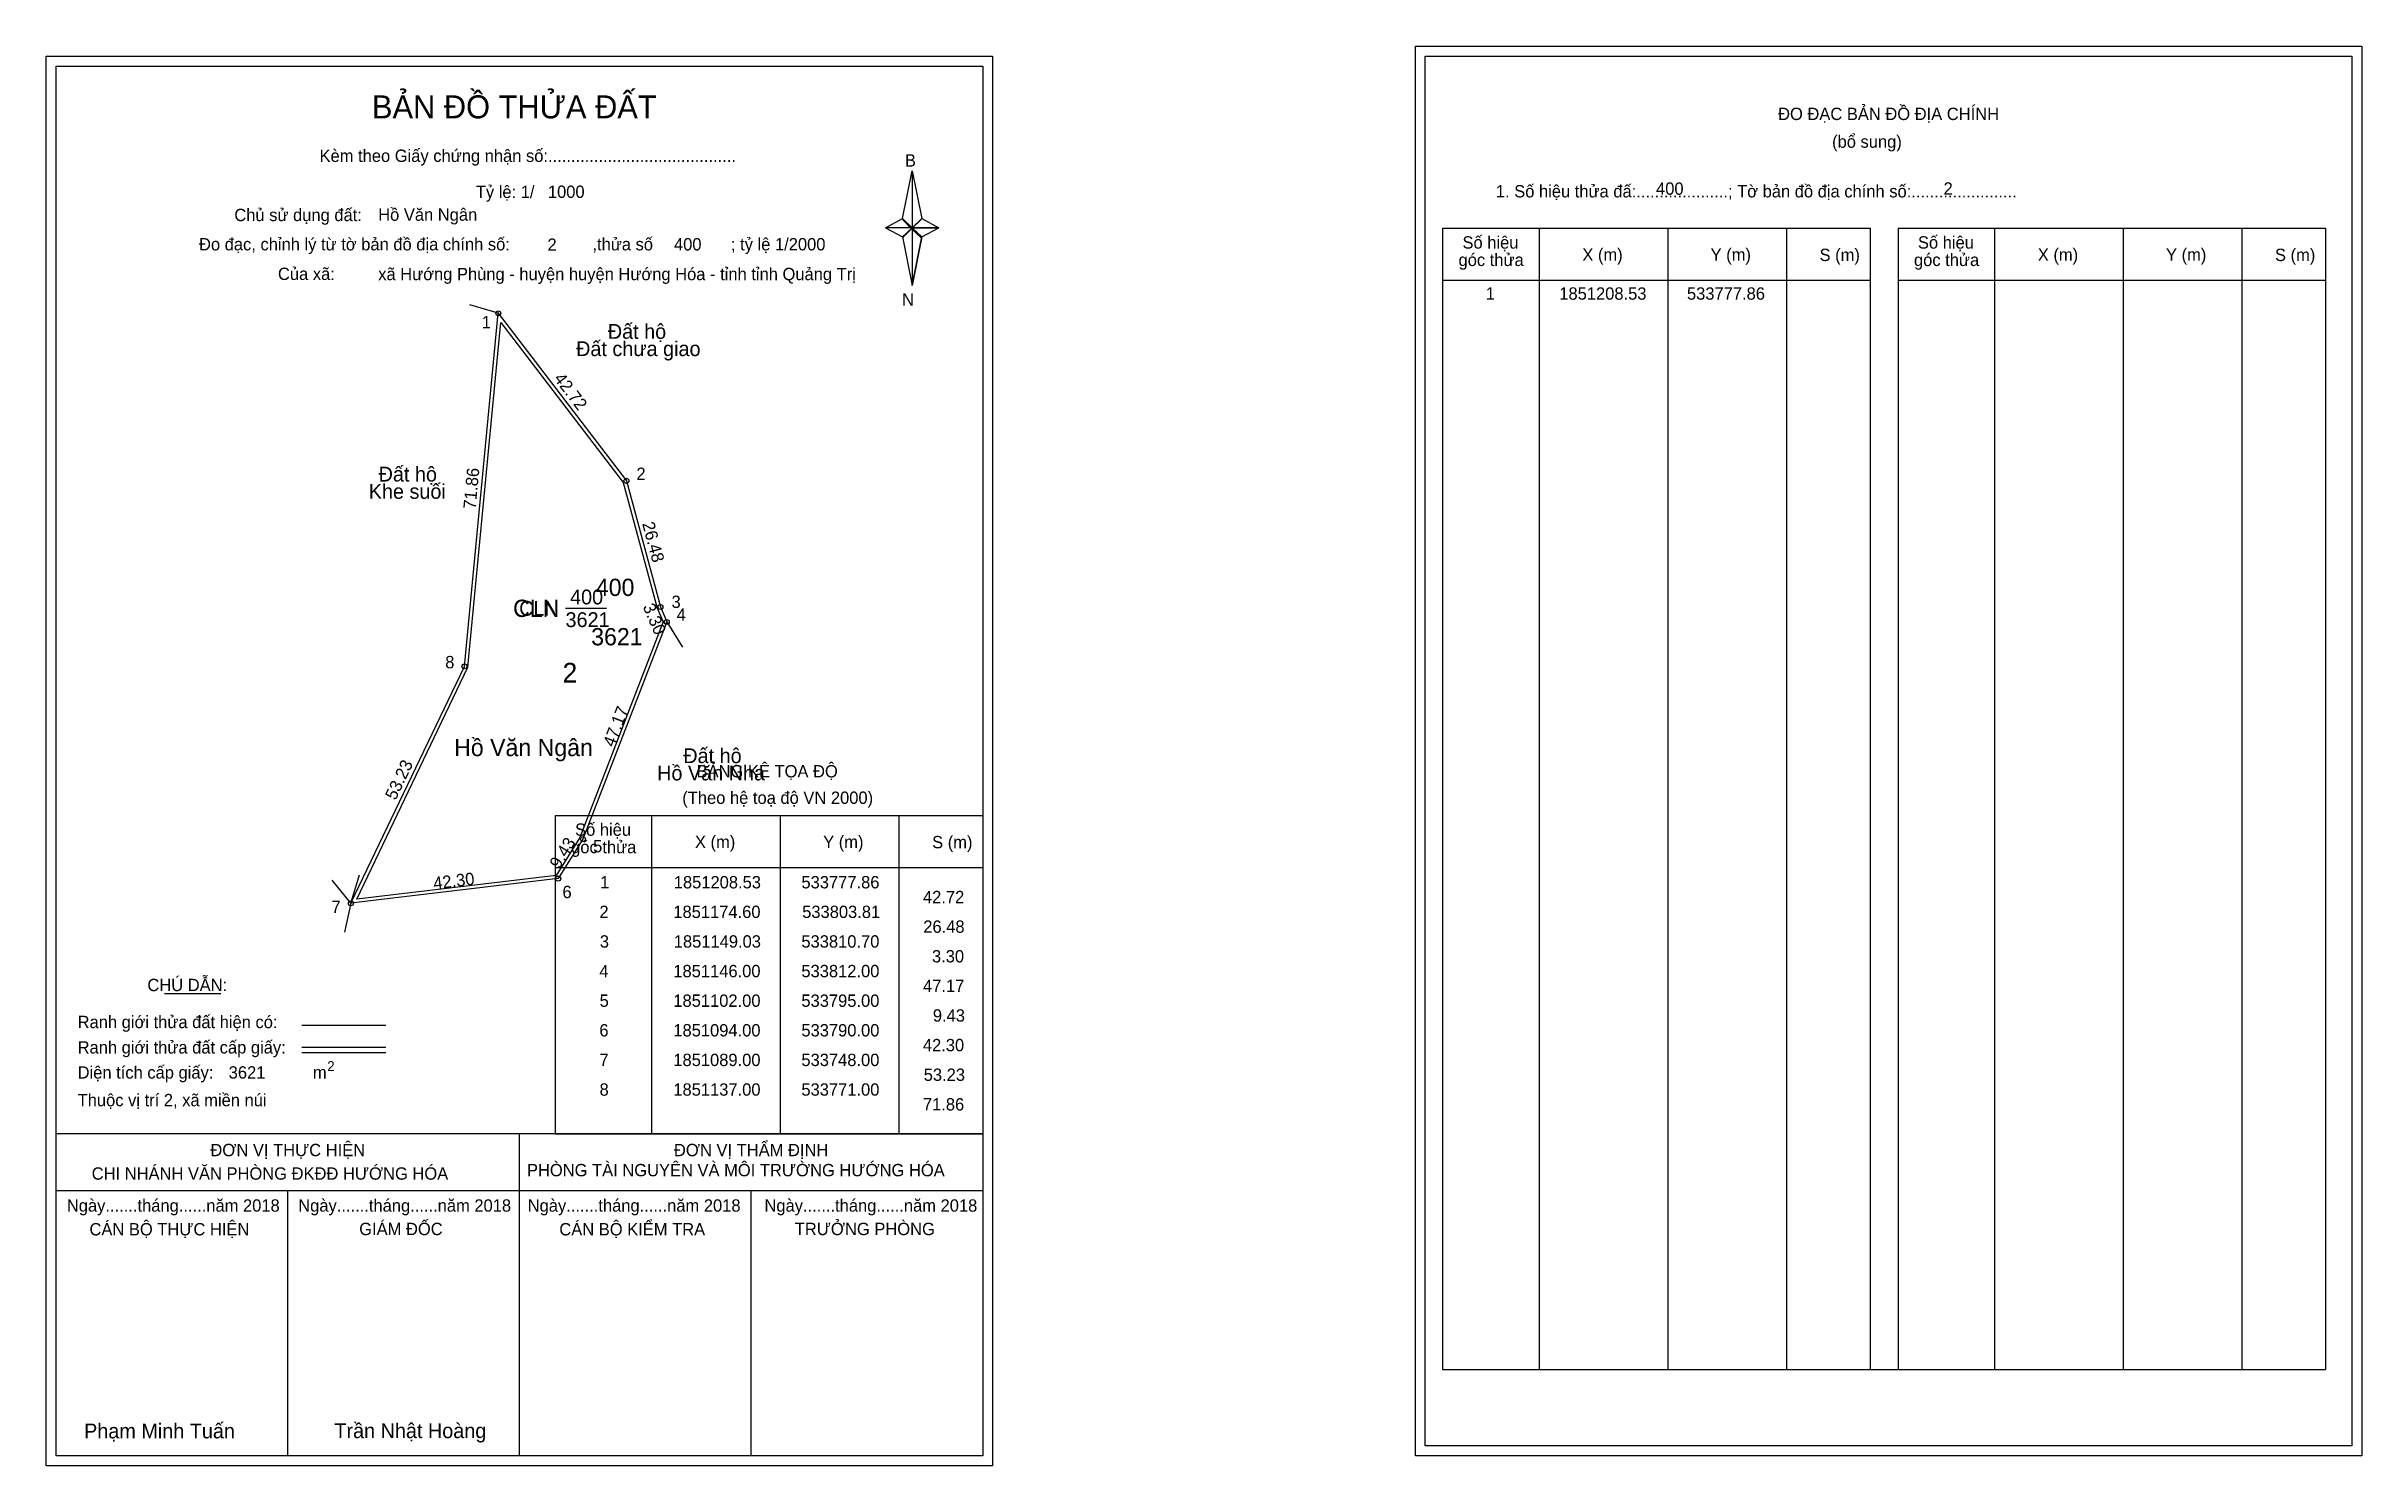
# Model space of a CAD drawing. Extents: x 533686 to 534155, y 1850975 to 1851263.
import ezdxf

# ---------------------------------------------------------------- set-up
doc = ezdxf.new("R2010")
doc.units = 0
for name, color, linetype in [('Level 1', 7, 'Continuous'), ('Level 10', 7, 'Continuous'), ('Level 11', 7, 'Continuous'), ('Level 13', 7, 'Continuous'), ('Level 2', 7, 'Continuous'), ('Level 27', 7, 'Continuous'), ('Level 3', 7, 'Continuous'), ('Level 36', 7, 'Continuous'), ('Level 4', 7, 'Continuous'), ('Level 49', 7, 'Continuous'), ('Level 5', 7, 'Continuous'), ('Level 53', 7, 'Continuous'), ('Level 55', 7, 'Continuous'), ('Level 6', 7, 'Continuous'), ('Level 63', 7, 'Continuous'), ('Level 7', 7, 'Continuous'), ('Level 9', 7, 'Continuous')]:
    doc.layers.add(name, color=color, linetype=linetype)

msp = doc.modelspace()

# ---------------------------------------------------------------- linework, layer by layer
at = {"layer": 'Level 1'}
for p, q in [((533688.3, 1851258.63), (533688.3, 1851258.63)), ((533965.62, 1851260.63), (533965.62, 1851260.63)), ((533859.72, 1851227.75), (533861.69, 1851237.39)), ((533861.69, 1851237.39), (533861.69, 1851225.86)), ((533861.69, 1851237.39), (533863.65, 1851227.75)), ((533856.27, 1851225.86), (533859.72, 1851227.75)), ((533859.72, 1851227.75), (533861.69, 1851225.86)), ((533861.54, 1851225.64), (533859.72, 1851227.53)), ((533861.69, 1851225.86), (533859.72, 1851224.02)), ((533861.54, 1851225.64), (533859.72, 1851223.8)), ((533859.72, 1851223.8), (533861.54, 1851225.64)), ((533863.51, 1851227.53), (533861.54, 1851225.64)), ((533861.54, 1851225.64), (533863.51, 1851227.53)), ((533863.51, 1851223.8), (533861.54, 1851225.64)), ((533863.65, 1851227.75), (533861.69, 1851225.86)), ((533861.69, 1851225.86), (533861.69, 1851214.16)), ((533861.69, 1851225.86), (533867.1, 1851225.86)), ((533861.69, 1851225.86), (533863.65, 1851224.02)), ((533863.65, 1851224.02), (533867.1, 1851225.86)), ((533969.15, 1851225.77), (534055.75, 1851225.77)), ((533988.74, 1850994.51), (533988.74, 1851225.77)), ((534014.81, 1850994.51), (534014.81, 1851225.77)), ((534038.79, 1851225.77), (534038.79, 1850994.51)), ((534055.75, 1851225.77), (534055.75, 1850994.51)), ((534061.41, 1851225.77), (534148.01, 1851225.77)), ((534081, 1850994.51), (534081, 1851225.77)), ((534107.07, 1850994.51), (534107.07, 1851225.77)), ((534131.04, 1851225.77), (534131.04, 1850994.51)), ((534148.01, 1851225.77), (534148.01, 1850994.51)), ((533859.72, 1851224.02), (533861.69, 1851214.16)), ((533863.65, 1851224.02), (533861.69, 1851214.16)), ((533969.15, 1851215.25), (534055.75, 1851215.25)), ((534061.41, 1851215.25), (534148.01, 1851215.25)), ((533789.39, 1851106.8), (533875.99, 1851106.8)), ((533808.98, 1851042.28), (533808.98, 1851106.8)), ((533835.05, 1851042.28), (533835.05, 1851106.8)), ((533859.02, 1851106.8), (533859.02, 1851042.28)), ((533789.39, 1851096.27), (533875.99, 1851096.27)), ((533710.21, 1851070.69), (533721.62, 1851070.69)), ((533738.08, 1851064.29), (533755.09, 1851064.29)), ((533738.08, 1851059.84), (533755.09, 1851059.84)), ((533738.08, 1851058.75), (533755.09, 1851058.75)), ((533795.12, 1851042.28), (533688.29, 1851042.28)), ((533875.99, 1851042.28), (533771.15, 1851042.28)), ((533782.14, 1850977.05), (533782.14, 1851042.28)), ((533789.39, 1851042.27), (533875.99, 1851042.27)), ((533875.99, 1851030.73), (533688.29, 1851030.73)), ((533735.22, 1850977.05), (533735.22, 1851030.73)), ((533829.07, 1850977.05), (533829.07, 1851030.73)), ((533969.15, 1850994.51), (534148.01, 1850994.51)), ((533875.99, 1850977.05), (533875.99, 1850977.05)), ((534153.32, 1850979.05), (534153.32, 1850979.05))]:
    msp.add_line(p, q, dxfattribs=at)
for points in [[(533859.72, 1851227.75), (533861.69, 1851237.39), (533861.69, 1851225.86)], [(533856.27, 1851225.86), (533859.72, 1851224.02), (533861.69, 1851225.86)], [(533861.69, 1851225.86), (533863.65, 1851227.75), (533867.1, 1851225.86)], [(533861.69, 1851225.86), (533861.69, 1851214.16), (533863.65, 1851224.02)]]:
    msp.add_lwpolyline(points, close=True, dxfattribs=at)
at = {"layer": 'Level 10'}
msp.add_line((533777.86, 1851208.53), (533803.81, 1851174.6), dxfattribs=at)
for points in [[(533790, 1851094), (533748, 1851089), (533771, 1851137), (533777.86, 1851208.53), (533803.81, 1851174.6), (533810.7, 1851149.03), (533812, 1851146), (533795, 1851102)], [(533789.58, 1851094.66), (533749.18, 1851089.85), (533771.68, 1851136.81), (533778.39, 1851206.69), (533803.17, 1851174.28), (533810.04, 1851148.8), (533811.24, 1851145.99), (533794.37, 1851102.31)]]:
    msp.add_lwpolyline(points, close=True, dxfattribs=at)
at = {"layer": 'Level 11'}
for centre in [(533777.86, 1851208.53), (533803.81, 1851174.6), (533810.7, 1851149.03), (533812, 1851146), (533771, 1851137), (533795, 1851102), (533790, 1851094), (533790, 1851094), (533748, 1851089)]:
    msp.add_circle(centre, 0.5, dxfattribs=at)
at = {"layer": 'Level 27'}
for p, q in [((533777.86, 1851208.53), (533772.11, 1851210.23)), ((533812, 1851146), (533815.18, 1851140.91)), ((533748, 1851089), (533744.22, 1851093.66)), ((533748, 1851089), (533749.74, 1851094.74)), ((533748, 1851089), (533746.72, 1851083.14))]:
    msp.add_line(p, q, dxfattribs=at)
at = {"layer": 'Level 3'}
for p, q in [((533969.15, 1851225.77), (533969.15, 1850994.51)), ((534061.41, 1851225.77), (534061.41, 1850994.51)), ((533789.39, 1851106.8), (533789.39, 1851042.28))]:
    msp.add_line(p, q, dxfattribs=at)
at = {"layer": 'Level 63'}
for points in [[(533963.62, 1851262.63), (534155.32, 1851262.63), (534155.32, 1850977.05), (533963.62, 1850977.05)], [(533686.29, 1851260.63), (533877.99, 1851260.63), (533877.99, 1850975.05), (533686.29, 1850975.05)], [(533688.29, 1851258.63), (533875.99, 1851258.63), (533875.99, 1850977.05), (533688.29, 1850977.05)], [(533965.62, 1851260.63), (534153.32, 1851260.63), (534153.32, 1850979.05), (533965.62, 1850979.05)]]:
    msp.add_lwpolyline(points, close=True, dxfattribs=at)
at = {"layer": 'Level 9'}
msp.add_line((533791.47, 1851148.76), (533799.8, 1851148.76), dxfattribs=at)

# ---------------------------------------------------------------- texts
at = {"layer": 'Level 1'}
for s, height, p in [('BẢN ĐỒ THỬA ĐẤT', 4.6657, (533752.26, 1851248.03)), ('ĐO ĐẠC BẢN ĐỒ ĐỊA CHÍNH', 2.5, (534037.1, 1851247.69)), ('(bổ sung)', 2.5, (534048.04, 1851242.07)), ('Kèm theo Giấy chứng nhận số:.........................................', 2.5, (533741.64, 1851239.2)), ('B', 2.5, (533860.23, 1851238.26)), ('1. Số hiệu thửa đấ:....................; Tờ bản đồ địa chính số:.......................', 2.5, (533979.93, 1851232.01)), ('Chủ sử dụng đất:', 2.5, (533724.38, 1851227.21)), ('Số hiệu', 2.5, (533973.17, 1851221.64)), ('Số hiệu', 2.5, (534065.43, 1851221.64)), ('Đo đạc, chỉnh lý từ tờ bản đồ địa chính số:                  ,thửa số                 ; tỷ lệ 1/2000', 2.5, (533717.23, 1851221.28)), ('góc thửa', 2.5, (533972.37, 1851218.11)), ('X (m)', 2.5, (533997.45, 1851219.17)), ('Y (m)', 2.5, (534023.43, 1851219.17)), ('S (m)', 2.5, (534045.5, 1851219.12)), ('góc thửa', 2.5, (534064.63, 1851218.11)), ('X (m)', 2.5, (534089.71, 1851219.17)), ('Y (m)', 2.5, (534115.68, 1851219.17)), ('S (m)', 2.5, (534137.76, 1851219.12)), ('Của xã:', 2.5, (533733.22, 1851215.28)), ('N', 2.5, (533859.63, 1851210.09)), ('BẢNG KÊ TỌA ĐỘ', 2.5, (533818.02, 1851114.5)), ('(Theo hệ toạ độ VN 2000)', 2.5, (533815.12, 1851109.14)), ('Số hiệu', 2.5, (533793.41, 1851102.67)), ('X (m)', 2.5, (533817.69, 1851100.19)), ('Y (m)', 2.5, (533843.66, 1851100.19)), ('S (m)', 2.5, (533865.74, 1851100.14)), ('góc thửa', 2.5, (533792.61, 1851099.14)), ('CHÚ DẪN:', 2.5, (533706.77, 1851071.2)), ('Ranh giới thửa đất hiện có:', 2.5, (533692.64, 1851063.7)), ('Ranh giới thửa đất cấp giấy:', 2.5, (533692.64, 1851058.56)), ('Diện tích cấp giấy:', 2.5, (533692.64, 1851053.48)), ('2', 2, (533743.2, 1851055.01)), ('m', 2.5, (533740.3, 1851053.5)), ('Thuộc vị trí 2, xã miền núi', 2.5, (533692.64, 1851047.88)), ('ĐƠN VỊ THỰC HIỆN', 2.5, (533719.53, 1851037.76)), ('PHÒNG TÀI NGUYÊN VÀ MÔI TRƯỜNG HƯỚNG HÓA', 2.5, (533783.66, 1851033.69)), ('ĐƠN VỊ THẨM ĐỊNH', 2.5, (533813.43, 1851037.76)), ('CHI NHÁNH VĂN PHÒNG ĐKĐĐ HƯỚNG HÓA', 2.5, (533695.49, 1851033)), ('Ngày.......tháng......năm 2018', 2.5, (533690.46, 1851026.52)), ('Ngày.......tháng......năm 2018', 2.5, (533737.33, 1851026.52)), ('Ngày.......tháng......năm 2018', 2.5, (533783.81, 1851026.52)), ('Ngày.......tháng......năm 2018', 2.5, (533831.77, 1851026.52)), ('CÁN BỘ THỰC HIỆN', 2.5, (533695.04, 1851021.71)), ('GIÁM ĐỐC', 2.5, (533749.68, 1851021.77)), ('CÁN BỘ KIỂM TRA', 2.5, (533790.22, 1851021.71)), ('TRƯỞNG PHÒNG', 2.5, (533837.91, 1851021.77)), ('Phạm Minh Tuấn', 3, (533693.95, 1850980.59)), ('Trần Nhật Hoàng', 3, (533744.65, 1850980.64))]:
    msp.add_text(s, height=height, dxfattribs=at).set_placement(p)
at = {"layer": 'Level 11'}
msp.add_text('Tỷ lệ: 1/', height=2.5, dxfattribs=at).set_placement((533773.3, 1851231.89))
at = {"layer": 'Level 13'}
for s, p in [('CLN', (533782.08, 1851147.26)), ('400', (533792.39, 1851149.56)), ('3621', (533791.47, 1851144.96))]:
    msp.add_text(s, height=3, dxfattribs=at).set_placement(p)
at = {"layer": 'Level 2'}
msp.add_text('Hồ Văn Ngân', height=3.5, dxfattribs=at).set_placement((533768.91, 1851118.81))
at = {"layer": 'Level 3'}
msp.add_text('CLN', height=3.5, dxfattribs=at).set_placement((533780.85, 1851147.01))
at = {"layer": 'Level 36'}
for s, p in [('Đất hộ', (533800.04, 1851203.36)), ('Đất chưa giao', (533793.61, 1851199.86)), ('Đất hộ', (533753.61, 1851174.45)), ('Khe suối', (533751.61, 1851170.95)), ('Hồ Văn Nha', (533810.03, 1851113.9)), ('Đất hộ', (533815.33, 1851117.4))]:
    msp.add_text(s, height=3, dxfattribs=at).set_placement(p)
at = {"layer": 'Level 4'}
msp.add_text('400', height=3.5, dxfattribs=at).set_placement((533797.62, 1851151.26))
at = {"layer": 'Level 49'}
for s, rotation, p in [('42.72', 307.4091, (533788.99, 1851195.29)), ('71.86', 84.5219, (533773.24, 1851168.78)), ('26.48', 285.0805, (533806.97, 1851165.93)), ('3.30', 293.2214, (533807.07, 1851149.12)), ('47.17', 68.8753, (533801.29, 1851120.49)), ('53.23', 64.3978, (533757.05, 1851109.74)), ('9.43', 57.9946, (533790.19, 1851095.81)), ('42.30', 6.789, (533764.84, 1851091.81))]:
    msp.add_text(s, height=2.5, rotation=rotation, dxfattribs=at).set_placement(p)
at = {"layer": 'Level 5'}
msp.add_text('3621', height=3.5, dxfattribs=at).set_placement((533796.67, 1851141.26))
at = {"layer": 'Level 53'}
for s, p in [('1', (533977.87, 1851211.29)), ('1851208.53', (533992.78, 1851211.29)), ('533777.86', (534018.64, 1851211.29)), ('1', (533798.49, 1851092.02)), ('1851208.53', (533813.4, 1851092.02)), ('533777.86', (533839.26, 1851092.02)), ('2', (533798.34, 1851086.02)), ('1851174.60', (533813.31, 1851086.02)), ('533803.81', (533839.41, 1851086.02)), ('42.72', (533863.88, 1851089.02)), ('26.48', (533863.94, 1851083.02)), ('3', (533798.42, 1851080.02)), ('1851149.03', (533813.4, 1851080.02)), ('533810.70', (533839.25, 1851080.02)), ('3.30', (533865.7, 1851077.02)), ('4', (533798.33, 1851074.02)), ('1851146.00', (533813.31, 1851074.02)), ('533812.00', (533839.25, 1851074.02)), ('5', (533798.38, 1851068.02)), ('1851102.00', (533813.31, 1851068.02)), ('533795.00', (533839.25, 1851068.02)), ('47.17', (533863.89, 1851071.02)), ('9.43', (533865.88, 1851065.02)), ('6', (533798.33, 1851062.02)), ('1851094.00', (533813.31, 1851062.02)), ('533790.00', (533839.25, 1851062.02)), ('42.30', (533863.86, 1851059.02)), ('7', (533798.34, 1851056.02)), ('1851089.00', (533813.31, 1851056.02)), ('533748.00', (533839.25, 1851056.02)), ('53.23', (533864.03, 1851053.02)), ('8', (533798.37, 1851050.02)), ('1851137.00', (533813.31, 1851050.02)), ('533771.00', (533839.25, 1851050.02)), ('71.86', (533863.87, 1851047.02))]:
    msp.add_text(s, height=2.5, dxfattribs=at).set_placement(p)
at = {"layer": 'Level 55'}
for s, height, p in [('1', 0.4, (533777.75, 1851208.53)), ('0', 0.11, (533777.82, 1851208.42)), ('0', 0.11, (533777.82, 1851208.42)), ('0', 0.11, (533777.82, 1851208.42)), ('2', 0.4, (533803.67, 1851174.6)), ('0', 0.11, (533803.77, 1851174.49)), ('0', 0.11, (533803.77, 1851174.49)), ('3', 0.4, (533810.58, 1851149.03)), ('0', 0.11, (533810.66, 1851148.92)), ('0', 0.11, (533810.66, 1851148.92)), ('4', 0.4, (533811.86, 1851146)), ('408', 0.11, (533811.88, 1851145.89)), ('408', 0.11, (533811.88, 1851145.89)), ('0', 0.11, (533811.96, 1851145.89)), ('0', 0.11, (533811.96, 1851145.89)), ('8', 0.4, (533770.87, 1851137)), ('0', 0.11, (533770.96, 1851136.89)), ('5', 0.4, (533794.87, 1851102)), ('408', 0.11, (533794.88, 1851101.89)), ('408', 0.11, (533794.88, 1851101.89)), ('6', 0.4, (533789.86, 1851094)), ('408', 0.11, (533789.88, 1851093.89)), ('408', 0.11, (533789.88, 1851093.89)), ('7', 0.4, (533747.87, 1851089)), ('408', 0.11, (533747.88, 1851088.89)), ('408', 0.11, (533747.88, 1851088.89)), ('0', 0.11, (533747.96, 1851088.89))]:
    msp.add_text(s, height=height, dxfattribs=at).set_placement(p)
at = {"layer": 'Level 6'}
for s, p in [('1000', (533787.9, 1851231.91)), ('400', (534012.38, 1851232.55)), ('2', (534070.62, 1851232.57)), ('Hồ Văn Ngân', (533753.52, 1851227.28)), ('2', (533787.82, 1851221.19)), ('400', (533813.44, 1851221.27)), ('xã Hướng Phùng - huyện huyện Hướng Hóa - tỉnh tỉnh Quảng Trị', (533753.53, 1851215.24)), ('3621', (533723.24, 1851053.48))]:
    msp.add_text(s, height=2.5, dxfattribs=at).set_placement(p)
at = {"layer": 'Level 7'}
msp.add_text('2', height=4, dxfattribs=at).set_placement((533790.87, 1851133.71))
at = {"layer": 'Level 9'}
for s, p in [('1', (533774.51, 1851205.49)), ('2', (533805.83, 1851174.77)), ('3', (533812.95, 1851148.83)), ('4', (533813.98, 1851146.23)), ('8', (533767.1, 1851136.61)), ('5', (533797.06, 1851099.32)), ('7', (533744.05, 1851087.01)), ('6', (533790.86, 1851090.05))]:
    msp.add_text(s, height=2.5, dxfattribs=at).set_placement(p)

doc.saveas('drawing.dxf')
